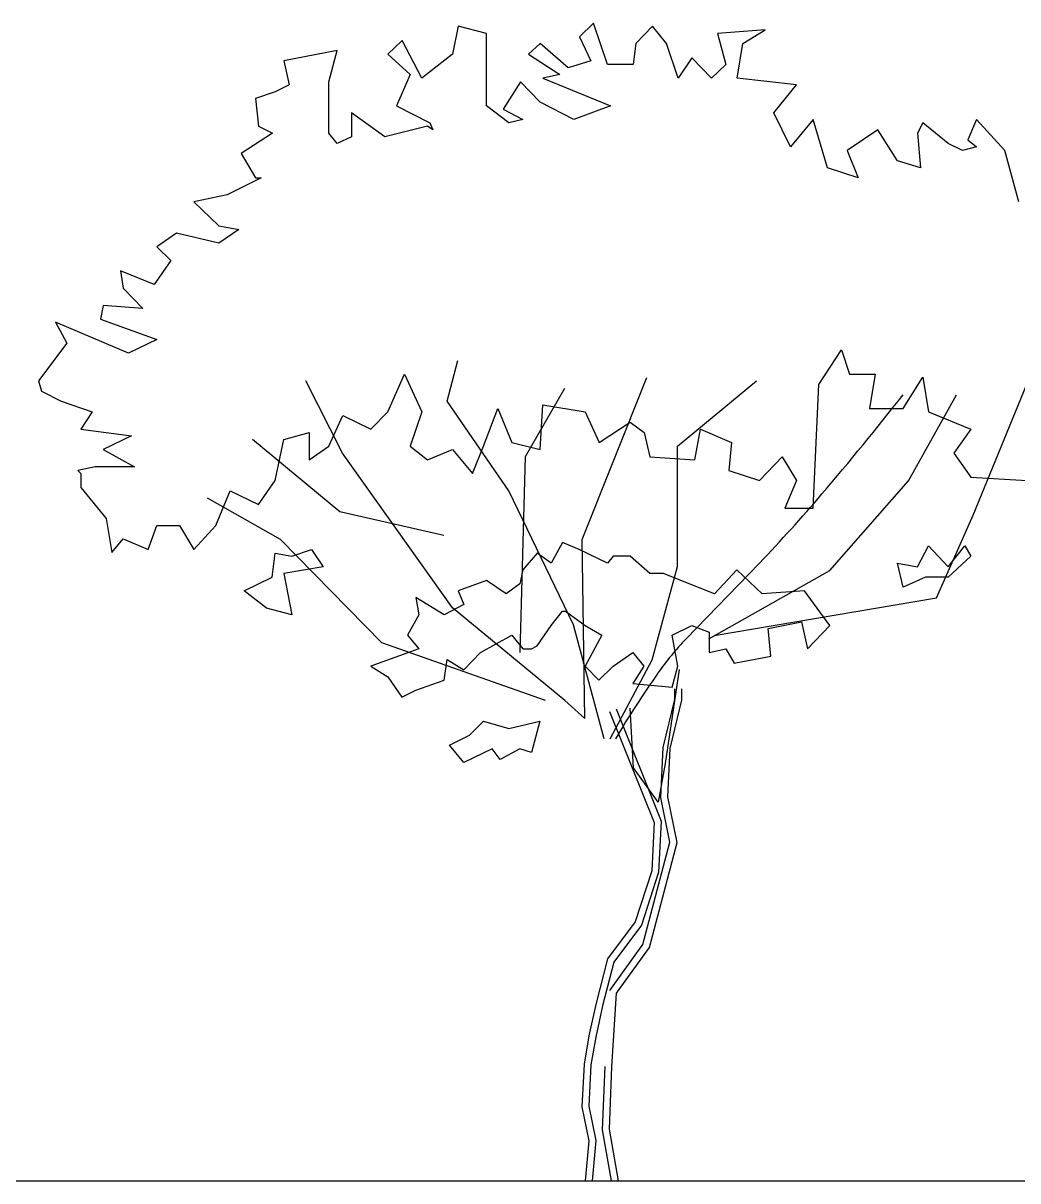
# Model space of a CAD drawing. Header units: millimetres. Extents: x 217.2 to 255.1, y 166.7 to 190.9.
# Drawn here: x 219.827 to 223.245, y 171.923 to 175.901 of the extents above; entities that cross this region are included whole.
import ezdxf

# ---------------------------------------------------------------- set-up
doc = ezdxf.new("R2010")
doc.units = ezdxf.units.MM
doc.layers.add('s', color=145, linetype='Continuous')
doc.layers.add('trees', color=104, linetype='Continuous')

msp = doc.modelspace()

# ---------------------------------------------------------------- linework, layer by layer
at = {"layer": 's', "color": 0}
msp.add_line((217.1888, 171.9233), (255.1288, 171.9233), dxfattribs=at)
at = {"layer": 'trees', "color": 84, "true_color": 0x2aaf18}
for p, q in [((221.7876, 175.9011), (221.739, 175.8543)), ((221.8349, 175.759), (221.7876, 175.9011)), ((221.3221, 175.8902), (221.303, 175.7949)), ((221.4193, 175.8652), (221.3221, 175.8902)), ((221.4193, 175.6169), (221.4193, 175.8652)), ((221.9897, 175.8902), (221.9321, 175.8309)), ((222.0383, 175.8309), (221.9897, 175.8902)), ((222.3771, 175.8777), (222.2134, 175.8652)), ((222.2134, 175.8652), (222.2416, 175.759)), ((222.3004, 175.8309), (222.3771, 175.8777)), ((221.129, 175.8418), (221.0804, 175.7949)), ((221.1968, 175.7122), (221.129, 175.8418)), ((221.6035, 175.8309), (221.5638, 175.7949)), ((221.6994, 175.7481), (221.6035, 175.8309)), ((221.739, 175.8543), (221.7774, 175.7715)), ((221.9321, 175.8309), (221.9232, 175.759)), ((222.0779, 175.7122), (222.0383, 175.8309)), ((222.2812, 175.7122), (222.3004, 175.8309)), ((221.0804, 175.7949), (221.1572, 175.7247)), ((221.303, 175.7949), (221.1968, 175.7122)), ((221.5638, 175.7949), (221.6712, 175.7247)), ((222.1252, 175.7824), (222.0779, 175.7122)), ((222.193, 175.7122), (222.1252, 175.7824)), ((221.7774, 175.7715), (221.6994, 175.7481)), ((221.9232, 175.759), (221.8349, 175.759)), ((222.2416, 175.759), (222.193, 175.7122)), ((221.1572, 175.7247), (221.1099, 175.6169)), ((221.6712, 175.7247), (221.6124, 175.7122)), ((221.6124, 175.7122), (221.8452, 175.6169)), ((222.4845, 175.6888), (222.2812, 175.7122)), ((221.5357, 175.6997), (221.4769, 175.606)), ((221.6035, 175.6294), (221.5357, 175.6997)), ((222.4065, 175.5935), (222.4845, 175.6888)), ((221.7198, 175.5701), (221.6035, 175.6294)), ((221.0702, 175.5107), (220.9551, 175.5935)), ((221.1099, 175.6169), (221.2249, 175.5591)), ((221.496, 175.5591), (221.4193, 175.6169)), ((221.4769, 175.606), (221.5446, 175.5701)), ((221.8452, 175.6169), (221.7198, 175.5701)), ((221.8452, 175.6169), (221.8452, 175.6169)), ((221.216, 175.5466), (221.0702, 175.5107)), ((221.2352, 175.5342), (221.216, 175.5466)), ((221.2249, 175.5591), (221.2352, 175.5342)), ((221.5446, 175.5701), (221.496, 175.5591)), ((221.2838, 173.7149), (221.3413, 173.679)), ((221.3413, 173.679), (221.3989, 173.7384))]:
    msp.add_line(p, q, dxfattribs=at)
at = {"layer": 'trees', "color": 97, "true_color": 0x279b30}
for p, q in [((220.9065, 175.8074), (220.7224, 175.7715)), ((220.8771, 175.6997), (220.9065, 175.8074)), ((220.7224, 175.7715), (220.7416, 175.6888)), ((220.693, 175.6653), (220.6252, 175.6419)), ((220.7416, 175.6888), (220.693, 175.6653)), ((220.8771, 175.5232), (220.8771, 175.6997)), ((220.6252, 175.6419), (220.6354, 175.5466)), ((220.9551, 175.5935), (220.9551, 175.5107)), ((222.4641, 175.4764), (222.4065, 175.5935)), ((220.6354, 175.5466), (220.684, 175.5232)), ((222.5421, 175.5701), (222.4641, 175.4764)), ((222.5907, 175.4045), (222.5421, 175.5701)), ((222.9193, 175.5591), (222.9001, 175.5232)), ((223.0063, 175.4873), (222.9193, 175.5591)), ((223.1035, 175.5701), (223.0741, 175.4998)), ((223.2007, 175.4639), (223.1035, 175.5701)), ((220.684, 175.5232), (220.5766, 175.453)), ((220.9065, 175.4873), (220.8771, 175.5232)), ((220.9551, 175.5107), (220.9065, 175.4873)), ((222.7646, 175.5342), (222.6585, 175.4639)), ((222.8324, 175.428), (222.7646, 175.5342)), ((222.9001, 175.5232), (222.9104, 175.4045)), ((222.6585, 175.4639), (222.6968, 175.3702)), ((223.0549, 175.4639), (223.0063, 175.4873)), ((223.1035, 175.4764), (223.0549, 175.4639)), ((223.0741, 175.4998), (223.1035, 175.4764)), ((223.2493, 175.2874), (223.2007, 175.4639)), ((220.5766, 175.453), (220.6252, 175.3702)), ((222.9104, 175.4045), (222.8324, 175.428)), ((222.6968, 175.3702), (222.5907, 175.4045)), ((220.6444, 175.3702), (220.528, 175.3109)), ((220.6252, 175.3702), (220.6444, 175.3702)), ((220.528, 175.3109), (220.4129, 175.2874)), ((220.4129, 175.2874), (220.4999, 175.2047)), ((220.4999, 175.2047), (220.5677, 175.1922)), ((220.5677, 175.1922), (220.4999, 175.1453)), ((220.3541, 175.1797), (220.2863, 175.1328)), ((220.4999, 175.1453), (220.3541, 175.1797)), ((220.2863, 175.1328), (220.3349, 175.086)), ((220.3349, 175.086), (220.2774, 175.0032)), ((220.161, 175.0501), (220.17, 174.9907)), ((220.2774, 175.0032), (220.161, 175.0501)), ((220.17, 174.9907), (220.2377, 174.9205)), ((220.1022, 174.9314), (220.0932, 174.8845)), ((220.2377, 174.9205), (220.1022, 174.9314)), ((219.9385, 174.8736), (219.9769, 174.8018)), ((220.1891, 174.7674), (219.9385, 174.8736)), ((220.0932, 174.8845), (220.2863, 174.8143)), ((219.9769, 174.8018), (219.8797, 174.6722)), ((219.8797, 174.6722), (219.8899, 174.6363)), ((219.8899, 174.6363), (219.9577, 174.6019)), ((219.9577, 174.6019), (220.0638, 174.566)), ((220.0638, 174.566), (220.0255, 174.5066)), ((220.0255, 174.5066), (220.1994, 174.4832)), ((220.1994, 174.4832), (220.1022, 174.4364))]:
    msp.add_line(p, q, dxfattribs=at)
at = {"layer": 'trees', "color": 97, "true_color": 0x25742c}
for p, q in [((220.2863, 174.8143), (220.1891, 174.7674)), ((222.5613, 174.6597), (222.6393, 174.7784)), ((222.6393, 174.7784), (222.6674, 174.6956)), ((221.0804, 174.566), (221.138, 174.6956)), ((221.138, 174.6956), (221.1968, 174.566)), ((222.6674, 174.6956), (222.7556, 174.6956)), ((222.7556, 174.6956), (222.7352, 174.5769)), ((222.8516, 174.5769), (222.9193, 174.6847)), ((222.9193, 174.6847), (222.9385, 174.566)), ((222.5421, 174.2349), (222.5613, 174.6597)), ((221.6035, 174.4364), (221.6124, 174.5894)), ((221.6124, 174.5894), (221.7582, 174.566)), ((220.8771, 174.4473), (220.9257, 174.5535)), ((220.9257, 174.5535), (221.0216, 174.5066)), ((221.0216, 174.5066), (221.0804, 174.566)), ((221.1968, 174.566), (221.1572, 174.4473)), ((221.4091, 174.4473), (221.4577, 174.5769)), ((221.4577, 174.5769), (221.5063, 174.4598)), ((221.7582, 174.566), (221.8068, 174.4598)), ((222.7352, 174.5769), (222.8516, 174.5769)), ((222.9385, 174.566), (223.0843, 174.5066)), ((221.8068, 174.4598), (221.9129, 174.5301)), ((221.9129, 174.5301), (221.9615, 174.4942)), ((220.9153, 174.222), (220.6155, 174.4706)), ((220.693, 174.3302), (220.7224, 174.4707)), ((220.7224, 174.4707), (220.8093, 174.4942)), ((220.8093, 174.4942), (220.8093, 174.4005)), ((221.9615, 174.4942), (221.9807, 174.4114)), ((222.1354, 174.4005), (222.1546, 174.5066)), ((222.1546, 174.5066), (222.2608, 174.4598)), ((223.0843, 174.5066), (223.0255, 174.4239)), ((220.1022, 174.4364), (220.2096, 174.377)), ((220.8093, 174.4005), (220.8771, 174.4473)), ((221.1572, 174.4473), (221.216, 174.4005)), ((221.216, 174.4005), (221.303, 174.4364)), ((221.303, 174.4364), (221.3707, 174.3536)), ((221.3707, 174.3536), (221.4091, 174.4473)), ((221.5063, 174.4598), (221.6035, 174.4364)), ((222.2608, 174.4598), (222.2518, 174.3645)), ((221.9807, 174.4114), (222.1354, 174.4005)), ((222.3579, 174.3302), (222.436, 174.4114)), ((222.436, 174.4114), (222.4845, 174.3302)), ((223.0255, 174.4239), (223.0843, 174.3411)), ((220.074, 174.377), (220.0152, 174.3645)), ((220.0152, 174.3645), (220.0255, 174.3536)), ((220.0255, 174.3536), (220.0255, 174.3052)), ((220.2096, 174.377), (220.074, 174.377)), ((222.2518, 174.3645), (222.3579, 174.3302)), ((220.6354, 174.2474), (220.693, 174.3302)), ((222.4845, 174.3302), (222.4449, 174.2349)), ((223.0843, 174.3411), (223.2774, 174.3302)), ((220.0255, 174.3052), (220.1124, 174.199)), ((220.4896, 174.1756), (220.5382, 174.2943)), ((220.5382, 174.2943), (220.6354, 174.2474)), ((220.7117, 174.1271), (220.46, 174.2695)), ((222.4449, 174.2349), (222.5421, 174.2349)), ((220.1124, 174.199), (220.1316, 174.0819)), ((220.2569, 174.0928), (220.2863, 174.1756)), ((220.2863, 174.1756), (220.3643, 174.1756)), ((220.3643, 174.1756), (220.4129, 174.0928)), ((220.4129, 174.0928), (220.4896, 174.1756)), ((220.1316, 174.0819), (220.17, 174.1287)), ((220.17, 174.1287), (220.2569, 174.0928)), ((221.6802, 174.1163), (221.6418, 174.046)), ((221.7377, 174.0928), (221.6802, 174.1163)), ((220.6827, 173.9976), (220.693, 174.0803)), ((220.693, 174.0803), (220.7505, 174.0694)), ((220.7505, 174.0694), (220.8183, 174.0928)), ((220.8183, 174.0928), (220.8579, 174.0335)), ((221.5932, 174.0803), (221.5446, 174.0226)), ((221.6418, 174.046), (221.5932, 174.0803)), ((221.8349, 174.046), (221.7377, 174.0928)), ((222.9001, 174.0335), (222.9385, 174.1053)), ((222.9385, 174.1053), (223.0063, 174.0335)), ((223.0063, 174.0335), (223.0638, 174.1053)), ((223.0638, 174.1053), (223.0843, 174.0694)), ((220.8579, 174.0335), (220.7224, 174.0101)), ((221.8541, 174.0694), (221.8349, 174.046)), ((221.9129, 174.0694), (221.8541, 174.0694)), ((221.9807, 174.0101), (221.9129, 174.0694)), ((222.8324, 174.046), (222.9001, 174.0335)), ((222.8516, 173.9632), (222.8324, 174.046)), ((223.0843, 174.0694), (223.0063, 173.9976)), ((220.5868, 173.9507), (220.6827, 173.9976)), ((220.7224, 174.0101), (220.7505, 173.868)), ((221.5446, 174.0226), (221.5344, 173.9742)), ((222.028, 174.0101), (221.9807, 174.0101)), ((222.0868, 173.9866), (222.028, 174.0101)), ((222.2799, 174.0226), (222.2032, 173.9398)), ((222.3669, 173.9398), (222.2799, 174.0226)), ((222.9283, 173.9976), (222.8516, 173.9632)), ((223.0063, 173.9976), (222.9283, 173.9976)), ((221.4193, 173.9866), (221.3221, 173.9507)), ((221.4871, 173.9398), (221.4193, 173.9866)), ((221.5344, 173.9742), (221.4871, 173.9398)), ((222.2032, 173.9398), (222.0868, 173.9866)), ((220.6636, 173.8914), (220.5868, 173.9507)), ((221.1764, 173.9273), (221.1866, 173.868)), ((221.2735, 173.868), (221.1764, 173.9273)), ((221.3221, 173.9507), (221.3413, 173.9039)), ((222.5127, 173.9507), (222.3669, 173.9398)), ((222.5996, 173.832), (222.5127, 173.9507)), ((220.7505, 173.868), (220.6636, 173.8914)), ((221.3413, 173.9039), (221.2735, 173.868)), ((221.6418, 173.832), (221.6802, 173.8805)), ((221.6802, 173.8805), (221.6904, 173.8805)), ((221.6904, 173.8805), (221.7582, 173.832)), ((221.1866, 173.868), (221.1482, 173.7977)), ((222.3874, 173.8211), (222.5024, 173.8445)), ((222.5024, 173.8445), (222.5229, 173.7508)), ((221.1482, 173.7977), (221.1866, 173.7508)), ((221.3989, 173.7384), (221.5063, 173.7977)), ((221.5063, 173.7977), (221.5446, 173.7508)), ((221.5932, 173.7618), (221.6418, 173.832)), ((221.7582, 173.832), (221.8157, 173.7977)), ((221.8157, 173.7977), (221.7582, 173.6915)), ((222.0574, 173.7977), (222.1252, 173.832)), ((222.0766, 173.6915), (222.0574, 173.7977)), ((222.1252, 173.832), (222.184, 173.8086)), ((222.184, 173.8086), (222.184, 173.7384)), ((222.3963, 173.7259), (222.3874, 173.8211)), ((222.5229, 173.7508), (222.5996, 173.832)), ((221.5741, 173.7508), (221.5932, 173.7618)), ((221.1866, 173.7508), (221.0216, 173.6915)), ((221.2735, 173.6431), (221.2838, 173.7149)), ((221.5446, 173.7508), (221.5741, 173.7508)), ((221.8541, 173.6915), (221.9219, 173.7384)), ((221.9219, 173.7384), (221.9602, 173.6915)), ((222.184, 173.7384), (222.2416, 173.7508)), ((222.2416, 173.7508), (222.271, 173.7024)), ((222.271, 173.7024), (222.3963, 173.7259)), ((221.0216, 173.6915), (221.0804, 173.6556)), ((221.7582, 173.6915), (221.8055, 173.6431)), ((221.8055, 173.6431), (221.8541, 173.6915)), ((221.9602, 173.6915), (221.9219, 173.6322)), ((222.0574, 173.6197), (222.0766, 173.6915)), ((221.0804, 173.6556), (221.1278, 173.5853)), ((221.1764, 173.6087), (221.2735, 173.6431)), ((221.1278, 173.5853), (221.1764, 173.6087)), ((221.9219, 173.6322), (222.0574, 173.6197)), ((221.3605, 173.4542), (221.4091, 173.5026)), ((221.4091, 173.5026), (221.496, 173.4776)), ((221.496, 173.4776), (221.6022, 173.5026)), ((221.6022, 173.5026), (221.5741, 173.3948)), ((221.2927, 173.4198), (221.3605, 173.4542)), ((221.3413, 173.3605), (221.2927, 173.4198)), ((221.4385, 173.4073), (221.3413, 173.3605)), ((221.4666, 173.3714), (221.4385, 173.4073)), ((221.5344, 173.4073), (221.4666, 173.3714)), ((221.5741, 173.3948), (221.5344, 173.4073))]:
    msp.add_line(p, q, dxfattribs=at)
at = {"layer": 'trees', "color": 42, "true_color": 0xd28328}
for p, q in [((221.2836, 174.6017), (221.3206, 174.7418)), ((223.0917, 174.2107), (223.3046, 174.7305)), ((220.9246, 174.4232), (220.7987, 174.6718)), ((221.7481, 174.1271), (221.9702, 174.6831)), ((222.0757, 174.448), (222.3478, 174.6718)), ((221.5538, 174.4119), (221.6889, 174.6469)), ((222.8696, 174.3283), (223.0344, 174.6243))]:
    msp.add_line(p, q, dxfattribs=at)
at = {"layer": 'trees', "color": 45, "true_color": 0xba8d4a}
for p, q in [((221.4964, 174.2944), (221.2836, 174.6017)), ((221.3021, 173.8921), (220.9246, 174.4232)), ((221.5353, 173.7384), (221.5538, 174.4119)), ((222.5994, 174.0209), (222.8696, 174.3283)), ((221.2725, 174.1407), (220.9153, 174.222)), ((222.9659, 173.926), (223.0917, 174.2107)), ((221.0597, 173.7723), (220.7117, 174.1271)), ((222.081, 173.6802), (222.0334, 173.3573)), ((222.0911, 173.5747), (222.0911, 173.6134)), ((222.0267, 173.4124), (222.0671, 173.5776)), ((222.0506, 173.409), (222.0911, 173.5747)), ((221.8426, 173.536), (221.9951, 173.155)), ((221.8649, 173.5449), (222.0193, 173.1591)), ((221.925, 173.3428), (221.9131, 173.5478)), ((222.0185, 173.2403), (222.0267, 173.4124)), ((222.0427, 173.2422), (222.0506, 173.409)), ((222.0334, 173.3573), (222.0096, 173.2249)), ((222.0096, 173.2249), (221.925, 173.3428)), ((222.0497, 173.0868), (222.0185, 173.2403)), ((222.0744, 173.0861), (222.0427, 173.2422)), ((222.0193, 173.1591), (222.011, 172.9839)), ((221.9951, 173.155), (221.9872, 172.9882)), ((221.8185, 172.0987), (221.8266, 172.3157)), ((221.8426, 172.1003), (221.8506, 172.3145)), ((221.7466, 172.1778), (221.7712, 172.0605)), ((221.7707, 172.1797), (221.7955, 172.062)), ((221.8488, 171.9233), (221.8185, 172.0987)), ((221.8732, 171.9233), (221.8426, 172.1003)), ((221.7712, 172.0605), (221.7588, 171.9233)), ((221.7955, 172.062), (221.783, 171.9233))]:
    msp.add_line(p, q, dxfattribs=at)
at = {"layer": 'trees'}
msp.add_line((220.8771, 174.4473), (220.8771, 174.4473), dxfattribs=at)
at = {"layer": 'trees', "color": 47, "true_color": 0x8d6a35}
for p, q in [((222.0757, 174.0345), (222.0757, 174.448)), ((221.7185, 173.8333), (221.4964, 174.2944)), ((221.7574, 173.5124), (221.7481, 174.1271)), ((221.9887, 173.7136), (222.0757, 174.0345)), ((222.1053, 173.7859), (222.357, 174.0458)), ((222.183, 173.7859), (222.5994, 174.0209)), ((222.2015, 173.7972), (222.9659, 173.926)), ((221.6889, 173.5734), (221.3021, 173.8921)), ((221.824, 173.4424), (221.7185, 173.8333)), ((221.6223, 173.5734), (221.0597, 173.7723)), ((221.8444, 173.4424), (221.9887, 173.7136)), ((222.0671, 173.5776), (222.0671, 173.6134)), ((221.7574, 173.5124), (221.6889, 173.5734)), ((221.9571, 172.735), (222.0497, 173.0868)), ((221.9792, 172.7245), (222.0744, 173.0861)), ((221.9872, 172.9882), (221.9308, 172.8128)), ((222.011, 172.9839), (221.9524, 172.8015)), ((221.9308, 172.8128), (221.8347, 172.6858)), ((221.9524, 172.8015), (221.8568, 172.6752)), ((221.8429, 172.5769), (221.9571, 172.735)), ((221.8664, 172.5685), (221.9792, 172.7245)), ((221.8347, 172.6858), (221.795, 172.5297)), ((221.8568, 172.6752), (221.8184, 172.5242)), ((221.8506, 172.3145), (221.8664, 172.5685)), ((221.795, 172.5297), (221.7712, 172.4221)), ((221.8184, 172.5242), (221.7948, 172.4175)), ((221.7712, 172.4221), (221.7545, 172.3242)), ((221.7948, 172.4175), (221.7784, 172.3215)), ((221.7545, 172.3242), (221.7466, 172.1778)), ((221.7784, 172.3215), (221.7707, 172.1797))]:
    msp.add_line(p, q, dxfattribs=at)
at = {"layer": 'trees', "color": 42, "true_color": 0xd28328}
msp.add_arc((214.6636, 181.038), 10.4005, 319.49952, 321.92678, dxfattribs=at)
at = {"layer": 'trees', "color": 47, "true_color": 0x8d6a35}
for centre, radius, start, end in [((218.3867, 177.8581), 5.5043, 316.1628, 319.4995), ((222.8564, 173.0699), 1.0377, 136.3691, 144.7867), ((224.6485, 171.805), 3.2312, 144.7867, 149.5541)]:
    msp.add_arc(centre, radius, start, end, dxfattribs=at)

doc.saveas('drawing.dxf')
